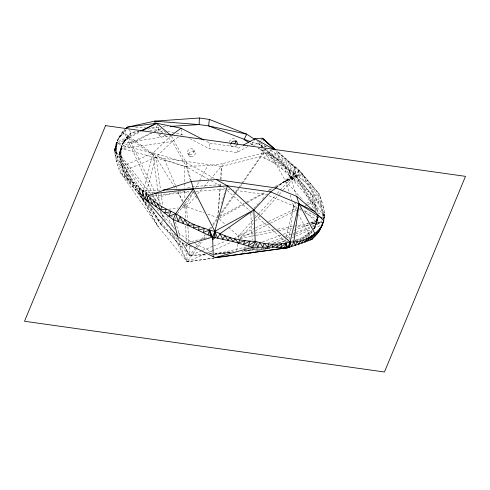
<?xml version="1.0" encoding="UTF-8"?>
<svg xmlns="http://www.w3.org/2000/svg" width="490" height="490" viewBox="0 0 490 490"><rect width="100%" height="100%" fill="white"/><g stroke="black" fill="none" stroke-linecap="round" stroke-linejoin="round"><path stroke-width="0.37" stroke-dasharray="2.45 1.84" d="M151.208 132.992L121.704 146.694L120.705 148.446L122.953 142.927L120.705 148.446L119.352 153.774L120.632 162.38L124.595 175.144L138.768 191.572L142.902 190.389L144.133 198.021L146.467 200.796L142.798 196.398L142.902 190.389C136.82 185.784 131.675 179.897 128.313 173.031C126.077 167.727 121.673 163.305 121.287 157.235C119.713 147.827 123.749 138.486 131.167 132.625L138.511 131.087M214.712 257.905L187.137 261.807L180.43 246.666L139.411 194.8L139.601 188.264C133.151 183.425 127.712 177.196 124.191 169.92C122.463 165.026 118.262 161.382 117.306 156.114C115.052 146.651 117.355 136.036 124.877 129.476L122.886 134.217C110.262 143.619 115.254 160.334 120.172 172.357L158.527 227.146L187.137 261.807L214.381 258.022M316.062 210.461L316.908 208.103L315.015 208.409L313.857 205.898L315.223 202.37L317.496 210.651L315.854 211.049L315.015 208.409L315.223 202.37L312.889 195.89L293.516 172.903L265.145 149.003M322.892 219.134L322.824 213.15L321.403 207.448L321.673 200.937L319.229 194.052L298.759 169.761L276.776 150.724M313.698 229.59L315.915 223.906L316.552 216.617L318.151 215.086M212.752 224.365L217.713 217.652L219.906 187.499M219.961 186.745L220.231 182.972M220.506 179.205L221.437 166.392L260.441 156.622C272.801 160.879 283.33 169.068 292.052 178.55C297.197 181.894 301.767 186.151 305.331 191.155C308.688 195.835 310.213 201.433 313.857 205.898L314.139 199.222L312.387 203.54L312.889 195.89L296.873 177.643L293.516 172.903L258.218 148.36M178.219 137.065L172.29 141.445L155.416 157.627L126.855 169.675L123.37 171.641L125.164 167.421L122.298 168.333L123.756 165.038L121.379 165.24L121.814 159.936L120.632 162.38L121.287 157.235L120.056 159.789L121.061 154.448L119.658 157.492L121.134 151.588L119.425 155.502L121.502 148.66L151.98 132.974M218.001 216.794L220.672 183.432M220.972 179.646L222.246 163.721L263.712 152.788C277.377 157.039 288.089 166.759 297.957 176.492C304.21 180.657 309.594 186.151 313.361 192.674C315.358 198.046 318.91 202.358 321.403 207.448L323.449 207.007C324.349 211.092 325.58 215.404 324.178 219.52M171.041 135.608L153.101 152.984L122.653 166.349L118.892 168.633L120.865 163.991L117.765 165.118L119.37 161.486L116.804 161.835L117.306 156.114L116.014 158.809L116.755 153.26L115.401 156.071L116.516 150.301L114.972 153.658L116.602 147.263L114.721 151.575L117 144.152L140.508 131.749M292.842 179.071L293.516 172.903L291.189 177.986L276.336 194.45M162.196 220.194L161.602 225.296L189.753 255.492L207.307 254.825M162.533 217.278L163.041 212.911M236.744 250.696L237.509 244.136M238.183 238.311L238.44 236.125L257.899 214.724M297.957 176.492L298.759 169.761L270.462 149.989L268.594 154.736L267.075 149.683M290.019 194.996L293.541 205.782L288.837 241.19L285.278 241.264L274.045 243.163M247.848 146.541L236.848 152.58L209.107 148.623L209.941 143.19L205.243 140.753M317.906 215.704L316.436 219.44L318.224 216.948L317.581 219.973L314.764 227.568L317.581 219.973L305.288 212.715M285.627 239.788L285.278 241.264L253.606 214.05M286.313 236.829L293.541 205.782L267.228 195.02M145.781 198.536L119.352 153.774L121.502 148.66L155.416 157.627L146.21 192.711L145.003 198.579L145.83 199.099L146.21 192.711L142.902 190.389L141.457 194.787L142.798 196.398M139.411 194.8L135.173 189.667L136.336 185.637L132.367 186.323L133.335 182.819L129.636 183.101L130.616 179.836L127.026 180.069L126.034 173.368L124.576 177.264L124.191 169.92L122.286 174.685L122.653 166.349L120.172 172.357L135.173 189.667L139.601 188.264L140.826 196.527L158.527 227.146L114.636 149.769L117 144.152L153.101 152.984L141.745 197.109L143.245 199.565M221.615 203.509L225.4 189.691M274.823 186.819L291.189 177.986L289.768 170.379L285.174 171.616L286.148 167.954L281.67 168.572L282.424 165.4L277.855 165.694L278.608 162.741L273.788 163.035L274.712 159.973M283.287 189.924L296.205 175.353L294.784 167.121L289.872 168.578L290.956 164.573L286.166 165.357L287.011 161.884L282.136 162.312L282.981 159.072L277.836 159.507L278.871 156.151M288.353 174.765L289.768 170.379L263.369 147.6M293.216 171.929L294.784 167.121L276.556 150.883M138.002 193.085L139.601 188.264L143.105 190.69L148.078 195.933M141.457 194.787L138.768 191.572L139.822 187.884L136.11 188.417L136.98 185.214L133.525 185.373L134.407 182.384L131.063 182.494L132.098 179.401M127.026 180.069L128.178 176.676M114.776 149.034L117.202 142.094L138.952 131.7M119.48 153.082L121.704 146.694L119.94 151.043M119.364 154.626L121.502 148.66L172.29 141.445L186.561 166.894L190.463 180.779M316.816 212.544L317.496 210.651L317.906 212.985M114.654 150.657L117 144.152L170.293 135.73M114.93 148.292L117.202 142.094L116.087 144.103L118.513 138.137L118.286 139.233L119.64 136.055L119.658 137.231L122.831 131.718L121.195 135.559L124.877 129.476M119.627 152.39L121.704 146.694L119.352 153.774L151.667 195.038M315.015 208.409L316.148 205.335M321.403 207.448L322.647 204.085L321.673 200.937L320.172 204.808L320.534 197.593L318.616 202.339L319.229 194.052L298.759 169.761L296.205 175.353L275.944 186.653M121.502 148.66L119.352 154.209L121.857 158.068M179.732 221.045L180.21 219.808M117 144.152L114.636 150.228L117.239 154.417M255.37 244.773L254.886 245.998L256.233 245.986M323.161 218.448L324.778 214.357L323.02 216.127L324.515 212.152L322.824 213.15L324.074 209.702L322.285 210.241L323.449 207.007L322.647 204.085M313.949 228.959L315.829 224.959L314.004 228.928M311.946 230.545L310.335 231.88L310.605 233.883L312.308 231.703L311.946 230.545L310.605 233.883L306.777 237.938M115.273 146.859L117.202 142.094L114.636 149.769L148.507 195.063M310.727 222.613L316.277 220.843L318.224 216.948L316.044 222.295L311.328 224.028L316.038 222.681L317.581 219.973L315.915 223.906M323.535 219.563L324.864 216.304L302.569 174.128L276.035 150.822M174.777 219.869L175.904 217.131M306.605 237.711L308.578 232.94L310.335 231.88L308.602 236.119L308.578 232.94L298.306 214.393M126.102 129.875L124.717 133.213L122.886 134.217L126.028 129.115M265.378 148.788L263.712 152.788L239.469 187.805M304.878 238.024L306.17 234.949L308.578 232.94L305.209 237.987M119.658 137.231L121.085 133.917M128.968 129.611L131.167 132.625L128.895 138.094L125.544 140.354L124.086 141.953L124.025 140.955L122.788 143.852L125.385 138.927M302.397 239.469L303.616 236.695L306.17 234.949L302.55 239.586M323.449 219.477L324.864 216.304L290.552 177.215L275.839 150.981M318.224 216.948L316.173 221.547L309.349 223.446M116.804 161.835L118.182 158.858M236.848 152.58L239.255 147.368L241.876 145.934M121.379 165.24L122.635 162.539M300.358 239.353L300.909 238.171L303.616 236.695L301.062 239.469M323.333 219.391L324.864 216.304L316.656 212.348M297.504 240.48L298.061 239.359L300.909 238.171M307.879 204.483L316.742 200.049L319.229 194.052L315.217 196.288L317.202 191.651L313.361 192.674L315.015 189.06L311.175 189.22L312.657 186.261M316.013 223.085L317.581 219.973L316.044 222.295L311.438 223.073M306.501 203.332L310.623 201.347L312.889 195.89L309.178 197.813L310.985 193.599L307.408 194.414L308.914 191.131L305.331 191.155L306.691 188.472M150.981 193.979L146.602 194.506L144.397 198.775L145.873 199.742M313.674 229.063L314.696 227.078L313.398 228.946M193.624 191.67L184.969 207.631L185.398 218.313M195.43 188.344L207.686 165.724L222.246 163.721M254.984 138.744L251.731 144.409L250.433 145.12M124.086 141.953L127.039 136.863L125.544 140.354L128.968 134.756L127.155 139.068L131.167 132.625L139.368 131.694M260.349 141.224L258.775 143.644L251.731 144.409L254.316 145.873M260.741 140.618L262.315 138.204M219.986 215.943L235.139 194.058M235.574 193.434L239.034 188.43M323.284 218.565L324.864 216.304M221.204 212.666L234.716 193.36M235.151 192.742L238.207 188.381M238.642 187.756L241.258 184.02M241.693 183.401L260.441 156.622L262.714 151.165L264.459 148.978M196.925 248.179L187.137 261.807L169.907 229.038M197.366 247.56L201.813 241.368M203.595 238.887L206.259 235.175M210.706 228.977L217.823 219.067M177.478 213.787L193.513 191.627L192.019 191.786M195.62 247.554L189.753 255.492L182.323 243.769L174.079 233.889M196.067 246.948L199.675 242.06M201.482 239.622L205.99 233.516M209.144 229.246L210.951 226.803M182.109 207.417L186.604 206.792L201.531 189.477M204.024 186.592L208.501 181.398M210.492 179.089L221.437 166.392L155.967 157.168L128.895 138.094L155.495 193.562M255.449 235.457L239.72 238.587L253.397 223.311M255.425 221.045L260.49 215.386M260.999 214.822L278.73 195.02M279.239 194.45L282.785 190.494M258.414 214.161L275.827 195.014M253.783 208.317L259.908 201.794M262.456 199.081L265.519 195.822M286.632 180.694L294.76 173.632L294.784 167.121L295.495 174.495M282.216 182.831L289.811 176.369L289.768 170.379L290.515 177.178M292.916 179.175L297.118 175.941L298.759 169.761L299.611 177.631L301.785 173.356L302.82 180.13L304.7 176.823L305.858 182.911L307.487 180.136L308.663 185.955L310.146 183.285L311.175 189.22M288.12 181.496L292.052 178.55L293.516 172.903L294.398 180.161L296.389 176.284L297.436 182.543L299.157 179.548L300.303 185.183L301.803 182.672L302.955 188.068L304.315 185.649L305.331 191.155M180.596 135.32L181.778 134.444L181.067 128.209M267.718 193.862L266.536 194.732L233.185 190.034M276.201 187.603L285.394 180.822L296.873 177.643L314.605 210.29M275.993 187.958L290.552 177.215L302.569 174.128M219.159 218.326L246.55 203.05M247.217 202.676L265.923 192.245M269.261 190.383L272.599 188.521M219.728 216.562L264.747 192.264M268.104 190.445L272.134 188.27M154.687 131.583L158.754 129.489L163.213 130.45M239.72 238.587L254.714 231.084M255.4 230.741L269.708 223.581M270.394 223.238L296.291 210.277M305.154 205.843L307.199 204.82M254.941 228.175L234.912 237.528M255.627 227.844L267.999 221.878M268.692 221.547L296.879 207.968M153.952 131.718L158.754 129.489L162.698 132.974M205.126 253.863L187.137 261.807L186.439 244.259M207.895 252.644L231.421 242.256M267.773 248.038L257.55 251.076M278.92 243.279L287.979 239.408M292.156 237.626L294.943 236.437M295.642 236.137L310.966 229.596M313.753 228.401L322.108 224.837M273.316 243.163L285.94 237.987M286.644 237.699L290.154 236.26M292.959 235.114L295.06 234.251M295.764 233.963L311.897 227.348M312.596 227.06L315.401 225.915L316.785 222.607L303.782 210.418L317.538 216.641M201.751 250.721L189.753 255.492L180.963 240.327M202.456 250.439L213.04 246.225M213.744 245.949L225.737 241.178M240.682 253.661L254.898 248.191M267.687 243.267L284.745 236.701M285.456 236.425L292.561 233.687M293.271 233.418L295.403 232.597M296.119 232.321L309.619 227.121M312.461 226.025L322.469 222.172L310.868 224.432M243.836 248.791L248.865 246.948M251.738 245.894L253.887 245.104M254.61 244.841L256.76 244.051M262.505 241.944L282.608 234.563M283.324 234.3L291.225 231.403M294.092 230.349L309.888 224.555M170.71 216.696L173.515 215.674M152.849 199.504L173.387 192.3M317.557 223.103L321.881 221.621M312.363 224.132L322.028 220.861M306.569 223.942L307.959 223.501M317.434 224.114L322.463 222.576M295.096 240.259L298.061 239.359L298.796 240.247M187.774 187.933L191.382 186.843M186.892 244.743L180.43 246.666L177.723 236.541M213.279 258.101L214.436 257.789M258.132 247.971L250.004 250.004L244.02 250.77M184.448 243.242L182.323 243.769L161.602 225.296L124.595 175.144L126.855 169.675L126.585 177.374L128.313 173.031L128.741 179.824L130.064 176.278L131.063 182.494M187.278 242.544L208.36 237.325M214.657 254.304L247.132 246.752M148.054 129.09L159.134 127.1M255.425 251.076L270.113 248.001M256.197 235.31L277.916 230.986M278.663 230.839L292.144 228.156M297.387 227.115L310.121 224.579M167.378 213.456L168.854 213.175M250.721 248.798L254.42 248.105M291.489 241.172L294.453 240.614M295.194 240.48L303.353 238.949M274.375 229.7L238.44 236.125L228.358 227.133M277.371 229.161L308.657 223.569M168.627 209.273L178.366 207.932M231.409 252.142L214.167 254.488L229.847 252.681M229.81 252.589L221.578 253.642L217.144 253.722L213.26 252.473M241.876 251.284L269.69 248.05M149.805 130.505L158.754 129.489L156.629 123.247M150.271 196.214L189.036 192.105M244.075 250.635L268.649 248.026M204.887 254.181L189.753 255.492L189.018 244.075M209.426 253.783L211.692 253.587M214.718 253.33L233.632 251.689M195.749 191.443L225.602 188.969L222.938 187.462M192.105 186.623L218.271 184.822L222.025 185.349M162.907 126.861L167.439 126.579M211.123 254.678L213.413 254.592L206.186 252.074M160.107 190.089L143.105 190.69L140.826 196.527L144.397 198.775L143.105 190.69L142.621 197.654L145.726 202.707M152.764 194.316L124.717 133.213L153.07 153.976L164.456 159.636L184.571 166.288L207.686 165.724M154.485 192.521L146.21 192.711L144.133 198.021L161.602 225.296L149.254 204.41M174.054 192.068L189.024 191.731M251.437 246.047L253.508 246.017M135.577 127.216L145.463 127.229M151.545 127.235L156.867 127.241L156.083 125.213M227.875 189.287L230.153 189.606M209.941 143.19L239.255 147.368M167.666 131.406L173.607 132.686M176.578 133.323L181.778 134.444L183.781 135.479M153.101 152.984L186.12 162.496L216.268 179.542M155.416 157.627L186.561 166.894L210.345 180.338M251.934 142.125L266.211 146.792L267.424 147.704M191.725 247.04L182.323 243.769L181.447 240.994M184.614 203.571L186.604 206.792L204.281 212.96M207.815 214.197L217.713 217.652M296.475 211.08L293.541 205.782L296.952 207.325M299.684 208.562L301.05 209.181M194.904 243.628L211.9 251.817M189.777 138.59L209.107 148.623M258.193 148.066L271.117 155.373L296.873 177.643M211.006 180.712L219.606 185.575M293.541 205.782L296.805 207.711M299.415 209.248L301.375 210.406M249.863 143.16L254.365 145.959M256.754 140.685L266.211 146.792L265.611 145.469M190.818 241.668L179.04 233.363L177.509 231.666M294.135 202.523L297.54 205.31M262.83 147.055L258.775 143.644L260.086 146.149M250.721 211.576L253.03 213.554M262.793 147.11L258.775 143.644L263.608 148.231M164.959 134.971L172.29 141.445M219.391 219.146L224.996 224.138M227.274 190.475L250.163 211.074M264.141 148.74L271.117 155.373L285.394 180.822L288.861 191.449M148.103 194.757L146.21 192.711L146.859 196.441M285.394 180.822L302.832 200.012M157.106 209.034L174.446 228.273M166.318 224.585L167.776 226.331M152.139 195.639L157.762 202.817M256.564 241.711L257.863 243.53M174.667 187.462L155.967 157.168L160.518 189.618M177.454 191.97L183.027 200.992M166.821 215.931L175.23 230.435M230.012 143.895L230.986 145.628M193.709 149.928L195.008 152.243M187.707 153.346L189.005 155.661M171.408 136.263L186.12 162.496L191.112 180.724M158.76 134.364L159.409 135.522M160.414 210.982L165.687 221.008M261.403 148.654L262.714 151.165L265.053 158.49L266.75 154.172L269.512 160.634L270.756 157.112L273.788 163.035M193.862 192.3L195.602 195.645M195.945 196.319L197.341 198.995M277.836 159.507L274.688 153.119L273.316 156.978L270.462 149.989M155.826 194.242L160.751 204.514M153.082 195.008L155.949 201.261M262.615 138.866L264.41 142.829M164.456 159.636L175.457 185.373M175.751 186.065L176.939 188.852M178.133 191.633L182.592 202.07M183.781 204.851L184.969 207.631L184.926 203.123M290.552 177.215L296.174 194.861M175.451 222.001L179.916 236.137M146.602 194.506L147.337 197.727M161.051 193.391L162.747 205.463M153.07 153.976L157.804 190.726M158.288 194.481L159.544 204.232M142.902 190.389L143.472 197.213M139.601 188.264L140.122 195.663M186.604 206.792L187.443 219.728M187.884 226.576L188.969 243.316M250.807 213.101L252.264 239.843M185.704 225.945L186.316 241.209M184.571 166.288L184.779 188.087M184.81 191.094L184.889 199.363M236.67 145.077A3.467 2.689 -29.3 0 1 232.817 146.773A3.467 2.689 -29.3 0 1 230.723 144.238A3.467 2.689 -29.3 0 1 230.141 143.858M165.069 134.971A3.454 2.677 -29.3 0 1 161.235 136.661A3.454 2.677 -29.3 0 1 159.146 134.138A3.454 2.677 -29.3 0 0 160.769 134.364M160.346 132.018A3.454 2.677 -29.3 0 1 163.593 130.965M165.657 132.766A3.454 2.677 -29.3 0 0 164.346 131.179A3.454 2.677 -29.3 0 1 163.77 132.655M157.872 132.551A3.454 2.677 -29.3 0 1 161.461 128.637M229.424 141.922A3.467 2.689 -29.3 0 1 233.05 138.725L234.643 138.946A3.467 2.689 -29.3 0 1 235.96 140.544M190.824 156.8A3.454 2.677 -29.3 0 0 195.247 152.905A3.454 2.677 -29.3 0 0 189.942 152.151A3.454 2.677 -29.3 0 0 190.824 156.8M189.526 154.485A3.454 2.677 -29.3 0 0 193.948 150.589A3.454 2.677 -29.3 0 0 188.644 149.842A3.454 2.677 -29.3 0 0 189.526 154.485"/><path stroke-width="0.73" d="M125.808 128.57L127.21 127.204L154.515 121.153L199.338 118.004L199.154 124.583L208.63 125.918L246.672 134.168L254.867 139.46M199.338 118.004L209.353 119.413L208.63 125.918L250.506 141.659M216.268 179.542L227.372 185.82L253.808 209.983L290.055 241.993L291.593 246.55L293.798 241.944L299.047 203.864L296.628 196.276L275.993 187.958L216.268 179.542L191.314 181.453L164.548 189.93L148.078 195.933L146.369 200.067L177.723 236.541L188.332 244.314L213.236 256.693L215.594 257.471L287.789 247.726L302.018 243.101L312.191 239.194L316.736 234.379L320.013 229.822L323.817 220.708L313.925 211.031L296.628 196.276M315.291 211.692L299.047 203.864L270.627 191.915L227.372 185.82L214.779 231.305L213.885 237.368L212.691 238.385L213.236 256.693M321.728 217.995L299.047 203.864L288.8 247.419L284.892 248.13M299.047 203.864L314.672 233.197L314.617 236.762L316.522 232.101L316.736 234.379L318.212 230.71L318.543 232.064L322.31 224.818C315.934 235.733 302.728 242.587 290.055 241.993L287.789 247.726L272.275 247.162L252.736 247.303L233.209 241.656L212.544 237.099L188.332 225.59L189.305 222.252L175.671 213.609L161.963 206.798L153.805 201.071L148.078 195.933M208.066 234.784L209.5 230.061C218.313 231.862 225.994 237.154 234.918 238.808C241.558 240.406 248.375 241.264 255.21 241.3C266.474 244.669 278.694 245.276 290.055 241.993L289.737 247.132L281.756 248.571M275.993 187.958L270.627 191.915L253.808 209.983L255.21 241.3L257.856 247.199L259.706 242.489L262.842 247.138L264.19 243.371L267.656 247.125L268.649 243.934M284.427 247.53L285.946 243.009L287.789 247.726L218.301 257.403M323.075 222.509L321.134 227.691L323.817 220.708M191.314 181.453L193.354 188.907L214.779 231.305L217.658 238.116L219.992 233.718L253.808 209.983L214.779 231.305L212.544 237.099L212.691 238.385M318.543 232.064L319.743 229.026M293.798 241.944L295.237 245.38L297.161 241.619L298.729 244.228L300.407 240.982L302.018 243.101L303.537 240.033L305.037 242.029L306.544 238.771M219.992 233.718L222.791 239.2L224.898 235.708L227.997 240.382L229.884 237.411L233.209 241.656L234.918 238.808L238.336 242.991L239.984 239.898M188.332 244.314L212.544 237.099L209.5 230.061L194.169 224.622L188.332 225.59L173.197 219.618L160.365 209.775L161.963 206.798M126.426 128.478L127.21 127.204L156.629 123.247L181.067 128.209L203.901 140.054M305.037 242.029L309.411 237.209L307.745 241.013L312.118 235.347L310.133 240.069L314.672 233.197L312.191 239.194L310.715 239.506M212.727 239.696L215.141 237.613L214.779 231.305M286.981 247.671L285.946 243.009L280.709 247.364L281.738 243.72L276.648 247.242L277.45 244.112L272.275 247.162L273.077 244.179L267.656 247.125M171.629 135.173L181.067 128.209M243.187 145.212L254.984 138.744L262.315 138.204L275.619 149.726M141.849 131.044L156.629 123.247L170.465 135.111M140.312 131.044L156.629 123.247M211.453 236.523L209.5 230.061L203.356 232.438L204.287 228.53L198.456 230.104L199.167 226.717L193.421 227.807L194.169 224.622L189.305 222.252M238.336 242.991L245.074 240.676L243.316 244.388L250.157 241.141L248.124 245.827L255.21 241.3L252.736 247.303L215.594 257.471M250.151 253.024L253.851 252.05M154.632 193.544L193.354 188.907L227.372 185.82M146.369 200.067L160.365 209.775L166.349 209.31L164.622 212.948L170.924 211.582L168.909 216.237L175.671 213.609L193.354 188.907L163.066 189.985M170.459 126.389L199.154 124.583L154.515 121.153L155.563 123.86M209.353 119.413L246.672 134.168L244.081 139.558L248.583 142.357M254.984 138.744L274.149 149.579M275.417 149.873L262.315 138.204L274.921 149.817M188.332 225.59L184.583 219.618L183.242 223.483L180.032 216.727L178.189 221.486L175.671 213.609L173.197 219.618L177.723 236.541M160.365 209.775L157.774 204.042L156.163 206.737L153.805 201.071L152.059 203.871L150.081 197.887L148.127 201.206L147.337 197.727M209.5 230.061L210.333 235.941M285.946 243.009L286.148 247.621M237.08 144.348A3.467 2.689 -29.3 0 0 235.947 141.267L234.349 141.04A3.467 2.689 -29.3 0 0 230.925 143.478M235.96 140.544A3.467 2.689 -29.3 0 1 234.042 143.931M105.54 125.63L24.5 321.269L384.46 371.996L465.5 176.357L105.54 125.63"/></g></svg>
